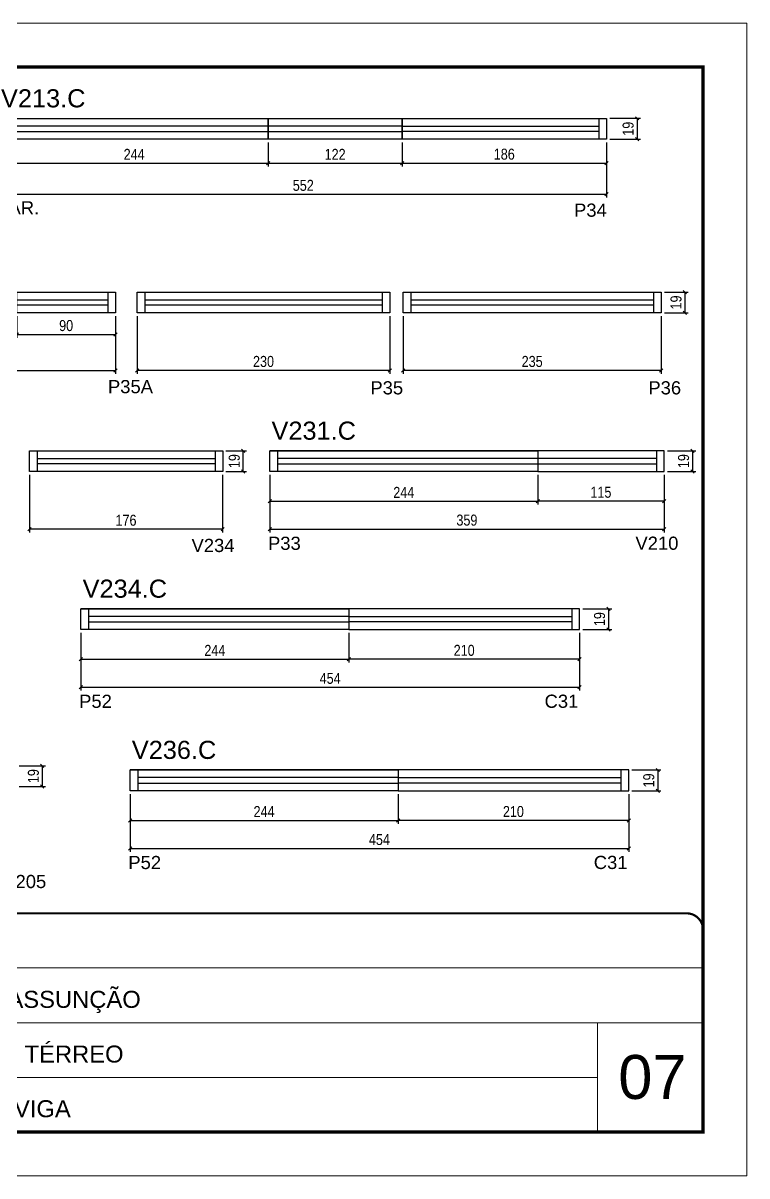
# Model space of a CAD drawing. Extents: x 5442 to 11695, y -218 to 3129.
# Drawn here: x 9451 to 10110, y 930 to 1980 of the extents above; entities that cross this region are included whole.
import ezdxf

# ---------------------------------------------------------------- set-up
doc = ezdxf.new("R2010")
doc.units = 0
doc.linetypes.add('CONTINUO', pattern=[0])
doc.linetypes.add('DASHED', pattern=[0.75, 0.5, -0.25])
for name, color, linetype in [('5', 5, 'Continuous'), ('COTA', 241, 'Continuous'), ('Cotas', 1, 'Continuous'), ('NOMENCLATURA', 7, 'Continuous'), ('Painéis', 200, 'Continuous'), ('SARR_2.2x7', 40, 'Continuous')]:
    doc.layers.add(name, color=color, linetype=linetype)
for name, color, linetype, lineweight in [('CARIMBO', 255, 'Continuous', 9), ('Folhas', 255, 'Continuous', 9), ('Romaneio', 3, 'Continuous', 13), ('SARRAFO DE PRESSAO', 251, 'DASHED', 9)]:
    doc.layers.add(name, color=color, linetype=linetype, lineweight=lineweight)
doc.styles.add('ARIAL', font='arial.ttf')
doc.styles.add('COTA TECNICA-50', font='techl___.ttf', dxfattribs={"height": 10})
doc.styles.get("Standard").update_dxf_attribs({"font": 'arial.ttf'})
doc.dimstyles.new('COTA PAINEL-50', dxfattribs={"dimtxt": 10, "dimasz": 3, "dimexe": 3, "dimexo": 3, "dimgap": 3, "dimtad": 1, "dimdec": 1, "dimzin": 12, "dimdsep": 46, "dimtxsty": 'COTA TECNICA-50', "dimblk1": 'OBLIQUE', "dimblk2": 'OBLIQUE', "dimsah": 1, "dimcen": 0.9, "dimclrd": 4, "dimclre": 4, "dimclrt": 240, "dimadec": 1, "dimazin": 3, "dimtfac": 1, "dimtdec": 1, "dimtmove": 0, "dimatfit": 3, "dimfxl": 1, "dimtolj": 1, "dimtzin": 12, "dimarcsym": 0})

# ---------------------------------------------------------------- blocks, each defined once
blk = doc.blocks.new('9999999999')
at = {"color": 30, "linetype": 'CONTINUO'}
for p, q in [((98564.6, 34379.6), (99584, 34379.6)), ((98564.6, 34329.8), (99488, 34329.8)), ((99584, 34329.8), (99488, 34329.8)), ((99488, 34329.8), (99488, 34230.2)), ((98564.6, 34280), (99488, 34280))]:
    blk.add_line(p, q, dxfattribs=at)
at = {"color": 30, "linetype": 'CONTINUO', "const_width": 2}
blk.add_lwpolyline([(99584, 34230.2), (99584, 34414.4, 0.414214), (99569, 34429.4), (98229, 34429.4, 0.414214), (98214, 34414.4), (98214, 34245.2, 0.414214), (98229, 34230.2), (99584, 34230.2)], format="xyb", dxfattribs=at)
at = {"layer": 'Folhas'}
blk.add_lwpolyline([(98139, 34190.2), (99624, 34190.2), (99624, 35240.2), (98139, 35240.2)], close=True, dxfattribs=at)
at = {"layer": 'Folhas', "color": 30, "const_width": 3}
blk.add_lwpolyline([(98214, 34230.2), (99584, 34230.2), (99584, 35200.2), (98214, 35200.2)], close=True, dxfattribs=at)
at = {"color": 7, "linetype": 'Continuous', "ltscale": 5, "style": 'ARIAL'}
for s, p in [('HOSPITAL ASSUNÇÃO', (98837.7, 34343.3)), ('TRECHO 3 - TÉRREO', (98837.7, 34293.5)), ('FUNDO DE VIGA', (98837.7, 34243.7))]:
    blk.add_text(s, height=15.483, dxfattribs=at).set_placement(p)
blk = doc.blocks.new('_Oblique')
at = {"color": 0, "linetype": 'ByBlock', "lineweight": -2}
blk.add_line((-0.5, -0.5), (0.5, 0.5), dxfattribs=at)
blk = doc.blocks.new('*D1318')
at = {"layer": 'COTA', "color": 4, "linetype": 'ByBlock', "lineweight": -2, "transparency": 16777216}
for p, q in [((9430.4, 1871.7), (9430.4, 1849.8)), ((9674.4, 1871.7), (9674.4, 1849.8)), ((9430.4, 1852.8), (9674.4, 1852.8))]:
    blk.add_line(p, q, dxfattribs=at)
at = {"layer": 'Defpoints', "color": 0, "linetype": 'ByBlock', "transparency": 16777216}
for p in [(9430.4, 1874.7), (9674.4, 1874.7), (9674.4, 1852.8)]:
    blk.add_point(p, dxfattribs=at)
at = {"layer": 'COTA', "color": 4, "linetype": 'ByBlock', "lineweight": -2, "transparency": 16777216, "xscale": 3, "yscale": 3, "zscale": 3, "rotation": 180}
blk.add_blockref('_Oblique', (9430.4, 1852.8), dxfattribs=at)
at = {"layer": 'COTA', "color": 4, "linetype": 'ByBlock', "lineweight": -2, "transparency": 16777216, "xscale": 3, "yscale": 3, "zscale": 3}
blk.add_blockref('_Oblique', (9674.4, 1852.8), dxfattribs=at)
at = {"layer": 'COTA', "color": 240, "linetype": 'ByBlock', "transparency": 16777216, "insert": (9552.4, 1860.9), "char_height": 10, "attachment_point": 5, "style": 'COTA TECNICA-50'}
blk.add_mtext('\\A1;244', dxfattribs=at)
blk = doc.blocks.new('*D1319')
at = {"layer": 'COTA', "color": 4, "linetype": 'ByBlock', "lineweight": -2, "transparency": 16777216}
for p, q in [((9674.4, 1871.7), (9674.4, 1849.8)), ((9796.4, 1871.7), (9796.4, 1849.8)), ((9674.4, 1852.8), (9796.4, 1852.8))]:
    blk.add_line(p, q, dxfattribs=at)
at = {"layer": 'Defpoints', "color": 0, "linetype": 'ByBlock', "transparency": 16777216}
for p in [(9674.4, 1874.7), (9796.4, 1874.7), (9796.4, 1852.8)]:
    blk.add_point(p, dxfattribs=at)
at = {"layer": 'COTA', "color": 4, "linetype": 'ByBlock', "lineweight": -2, "transparency": 16777216, "xscale": 3, "yscale": 3, "zscale": 3, "rotation": 180}
blk.add_blockref('_Oblique', (9674.4, 1852.8), dxfattribs=at)
at = {"layer": 'COTA', "color": 4, "linetype": 'ByBlock', "lineweight": -2, "transparency": 16777216, "xscale": 3, "yscale": 3, "zscale": 3}
blk.add_blockref('_Oblique', (9796.4, 1852.8), dxfattribs=at)
at = {"layer": 'COTA', "color": 240, "linetype": 'ByBlock', "transparency": 16777216, "insert": (9735.4, 1860.9), "char_height": 10, "attachment_point": 5, "style": 'COTA TECNICA-50'}
blk.add_mtext('\\A1;122', dxfattribs=at)
blk = doc.blocks.new('*D1320')
at = {"layer": 'COTA', "color": 4, "linetype": 'ByBlock', "lineweight": -2, "transparency": 16777216}
for p, q in [((9796.4, 1871.7), (9796.4, 1849.8)), ((9982.4, 1871.7), (9982.4, 1849.8)), ((9796.4, 1852.8), (9982.4, 1852.8))]:
    blk.add_line(p, q, dxfattribs=at)
at = {"layer": 'Defpoints', "color": 0, "linetype": 'ByBlock', "transparency": 16777216}
for p in [(9796.4, 1874.7), (9982.4, 1874.7), (9982.4, 1852.8)]:
    blk.add_point(p, dxfattribs=at)
at = {"layer": 'COTA', "color": 4, "linetype": 'ByBlock', "lineweight": -2, "transparency": 16777216, "xscale": 3, "yscale": 3, "zscale": 3, "rotation": 180}
blk.add_blockref('_Oblique', (9796.4, 1852.8), dxfattribs=at)
at = {"layer": 'COTA', "color": 4, "linetype": 'ByBlock', "lineweight": -2, "transparency": 16777216, "xscale": 3, "yscale": 3, "zscale": 3}
blk.add_blockref('_Oblique', (9982.4, 1852.8), dxfattribs=at)
at = {"layer": 'COTA', "color": 240, "linetype": 'ByBlock', "transparency": 16777216, "insert": (9889.4, 1861), "char_height": 10, "attachment_point": 5, "style": 'COTA TECNICA-50'}
blk.add_mtext('\\A1;186', dxfattribs=at)
blk = doc.blocks.new('*D1321')
at = {"layer": 'Defpoints', "color": 0, "linetype": 'ByBlock', "transparency": 16777216}
for p in [(9430.4, 1874.7), (9982.4, 1874.7), (9982.4, 1824.5)]:
    blk.add_point(p, dxfattribs=at)
at = {"layer": 'Romaneio', "color": 4, "linetype": 'ByBlock', "lineweight": -2, "transparency": 16777216}
for p, q in [((9430.4, 1871.7), (9430.4, 1821.5)), ((9982.4, 1871.7), (9982.4, 1821.5)), ((9430.4, 1824.5), (9982.4, 1824.5))]:
    blk.add_line(p, q, dxfattribs=at)
at = {"layer": 'Romaneio', "color": 4, "linetype": 'ByBlock', "lineweight": -2, "transparency": 16777216, "xscale": 3, "yscale": 3, "zscale": 3, "rotation": 180}
blk.add_blockref('_Oblique', (9430.4, 1824.5), dxfattribs=at)
at = {"layer": 'Romaneio', "color": 4, "linetype": 'ByBlock', "lineweight": -2, "transparency": 16777216, "xscale": 3, "yscale": 3, "zscale": 3}
blk.add_blockref('_Oblique', (9982.4, 1824.5), dxfattribs=at)
at = {"layer": 'Romaneio', "color": 240, "linetype": 'ByBlock', "transparency": 16777216, "insert": (9706.4, 1832.6), "char_height": 10, "attachment_point": 5, "style": 'COTA TECNICA-50'}
blk.add_mtext('\\A1;552', dxfattribs=at)
blk = doc.blocks.new('*D1322')
at = {"layer": 'COTA', "color": 4, "linetype": 'ByBlock', "lineweight": -2, "transparency": 16777216}
for p, q in [((9555.2, 1713.5), (9555.2, 1661)), ((9785.2, 1713.5), (9785.2, 1661)), ((9785.2, 1664), (9555.2, 1664))]:
    blk.add_line(p, q, dxfattribs=at)
at = {"layer": 'Defpoints', "color": 0, "linetype": 'ByBlock', "transparency": 16777216}
for p in [(9555.2, 1716.5), (9785.2, 1716.5), (9555.2, 1664)]:
    blk.add_point(p, dxfattribs=at)
at = {"layer": 'COTA', "color": 4, "linetype": 'ByBlock', "lineweight": -2, "transparency": 16777216, "xscale": 3, "yscale": 3, "zscale": 3, "rotation": 180}
blk.add_blockref('_Oblique', (9555.2, 1664), dxfattribs=at)
at = {"layer": 'COTA', "color": 4, "linetype": 'ByBlock', "lineweight": -2, "transparency": 16777216, "xscale": 3, "yscale": 3, "zscale": 3}
blk.add_blockref('_Oblique', (9785.2, 1664), dxfattribs=at)
at = {"layer": 'COTA', "color": 240, "linetype": 'ByBlock', "transparency": 16777216, "insert": (9670.2, 1672.2), "char_height": 10, "attachment_point": 5, "style": 'COTA TECNICA-50'}
blk.add_mtext('\\A1;230', dxfattribs=at)
blk = doc.blocks.new('*D1323')
at = {"layer": 'COTA', "color": 4, "linetype": 'ByBlock', "lineweight": -2, "transparency": 16777216}
for p, q in [((9797.3, 1713.5), (9797.3, 1661)), ((10032.3, 1713.5), (10032.3, 1661)), ((10032.3, 1664), (9797.3, 1664))]:
    blk.add_line(p, q, dxfattribs=at)
at = {"layer": 'Defpoints', "color": 0, "linetype": 'ByBlock', "transparency": 16777216}
for p in [(9797.3, 1716.5), (10032.3, 1716.5), (9797.3, 1664)]:
    blk.add_point(p, dxfattribs=at)
at = {"layer": 'COTA', "color": 4, "linetype": 'ByBlock', "lineweight": -2, "transparency": 16777216, "xscale": 3, "yscale": 3, "zscale": 3, "rotation": 180}
blk.add_blockref('_Oblique', (9797.3, 1664), dxfattribs=at)
at = {"layer": 'COTA', "color": 4, "linetype": 'ByBlock', "lineweight": -2, "transparency": 16777216, "xscale": 3, "yscale": 3, "zscale": 3}
blk.add_blockref('_Oblique', (10032.3, 1664), dxfattribs=at)
at = {"layer": 'COTA', "color": 240, "linetype": 'ByBlock', "transparency": 16777216, "insert": (9914.8, 1672.2), "char_height": 10, "attachment_point": 5, "style": 'COTA TECNICA-50'}
blk.add_mtext('\\A1;235', dxfattribs=at)
blk = doc.blocks.new('*D1324')
at = {"layer": 'Defpoints', "color": 0, "linetype": 'ByBlock', "transparency": 16777216}
for p in [(10032.3, 1735.5), (10032.3, 1716.5), (10053.9, 1716.5)]:
    blk.add_point(p, dxfattribs=at)
at = {"layer": 'Romaneio', "color": 4, "linetype": 'ByBlock', "lineweight": -2, "transparency": 16777216}
for p, q in [((10035.3, 1735.5), (10056.9, 1735.5)), ((10053.9, 1735.5), (10053.9, 1716.5)), ((10035.3, 1716.5), (10056.9, 1716.5))]:
    blk.add_line(p, q, dxfattribs=at)
at = {"layer": 'Romaneio', "color": 4, "linetype": 'ByBlock', "lineweight": -2, "transparency": 16777216, "xscale": 3, "yscale": 3, "zscale": 3}
for p, rotation in [((10053.9, 1735.5), 90), ((10053.9, 1716.5), 270)]:
    blk.add_blockref('_Oblique', p, dxfattribs=dict(at, rotation=rotation))
at = {"layer": 'Romaneio', "color": 240, "linetype": 'ByBlock', "transparency": 16777216, "insert": (10045.8, 1726), "char_height": 10, "attachment_point": 5, "rotation": 90, "style": 'COTA TECNICA-50'}
blk.add_mtext('\\A1;19', dxfattribs=at)
blk = doc.blocks.new('*D1336')
at = {"layer": 'COTA', "color": 4, "linetype": 'ByBlock', "lineweight": -2, "transparency": 16777216}
for p, q in [((9919.9, 1569), (9919.9, 1542)), ((10034.9, 1569), (10034.9, 1542)), ((10034.9, 1545), (9919.9, 1545))]:
    blk.add_line(p, q, dxfattribs=at)
at = {"layer": 'Defpoints', "color": 0, "linetype": 'ByBlock', "transparency": 16777216}
for p in [(9919.9, 1572), (10034.9, 1572), (9919.9, 1545)]:
    blk.add_point(p, dxfattribs=at)
at = {"layer": 'COTA', "color": 4, "linetype": 'ByBlock', "lineweight": -2, "transparency": 16777216, "xscale": 3, "yscale": 3, "zscale": 3, "rotation": 180}
blk.add_blockref('_Oblique', (9919.9, 1545), dxfattribs=at)
at = {"layer": 'COTA', "color": 4, "linetype": 'ByBlock', "lineweight": -2, "transparency": 16777216, "xscale": 3, "yscale": 3, "zscale": 3}
blk.add_blockref('_Oblique', (10034.9, 1545), dxfattribs=at)
at = {"layer": 'COTA', "color": 240, "linetype": 'ByBlock', "transparency": 16777216, "insert": (9977.4, 1553.1), "char_height": 10, "attachment_point": 5, "style": 'COTA TECNICA-50'}
blk.add_mtext('\\A1;115', dxfattribs=at)
blk = doc.blocks.new('*D1337')
at = {"layer": 'COTA', "color": 4, "linetype": 'ByBlock', "lineweight": -2, "transparency": 16777216}
for p, q in [((9675.9, 1569), (9675.9, 1542)), ((9919.9, 1569), (9919.9, 1542)), ((9675.9, 1545), (9919.9, 1545))]:
    blk.add_line(p, q, dxfattribs=at)
at = {"layer": 'Defpoints', "color": 0, "linetype": 'ByBlock', "transparency": 16777216}
for p in [(9675.9, 1572), (9919.9, 1572), (9919.9, 1545)]:
    blk.add_point(p, dxfattribs=at)
at = {"layer": 'COTA', "color": 4, "linetype": 'ByBlock', "lineweight": -2, "transparency": 16777216, "xscale": 3, "yscale": 3, "zscale": 3, "rotation": 180}
blk.add_blockref('_Oblique', (9675.9, 1545), dxfattribs=at)
at = {"layer": 'COTA', "color": 4, "linetype": 'ByBlock', "lineweight": -2, "transparency": 16777216, "xscale": 3, "yscale": 3, "zscale": 3}
blk.add_blockref('_Oblique', (9919.9, 1545), dxfattribs=at)
at = {"layer": 'COTA', "color": 240, "linetype": 'ByBlock', "transparency": 16777216, "insert": (9797.9, 1553), "char_height": 10, "attachment_point": 5, "style": 'COTA TECNICA-50'}
blk.add_mtext('\\A1;244', dxfattribs=at)
blk = doc.blocks.new('*D1338')
at = {"layer": 'Defpoints', "color": 0, "linetype": 'ByBlock', "transparency": 16777216}
for p in [(9675.9, 1572), (10034.9, 1572), (10034.9, 1519.5)]:
    blk.add_point(p, dxfattribs=at)
at = {"layer": 'Romaneio', "color": 4, "linetype": 'ByBlock', "lineweight": -2, "transparency": 16777216}
for p, q in [((9675.9, 1569), (9675.9, 1516.5)), ((10034.9, 1569), (10034.9, 1516.5)), ((9675.9, 1519.5), (10034.9, 1519.5))]:
    blk.add_line(p, q, dxfattribs=at)
at = {"layer": 'Romaneio', "color": 4, "linetype": 'ByBlock', "lineweight": -2, "transparency": 16777216, "xscale": 3, "yscale": 3, "zscale": 3, "rotation": 180}
blk.add_blockref('_Oblique', (9675.9, 1519.5), dxfattribs=at)
at = {"layer": 'Romaneio', "color": 4, "linetype": 'ByBlock', "lineweight": -2, "transparency": 16777216, "xscale": 3, "yscale": 3, "zscale": 3}
blk.add_blockref('_Oblique', (10034.9, 1519.5), dxfattribs=at)
at = {"layer": 'Romaneio', "color": 240, "linetype": 'ByBlock', "transparency": 16777216, "insert": (9855.4, 1527.7), "char_height": 10, "attachment_point": 5, "style": 'COTA TECNICA-50'}
blk.add_mtext('\\A1;359', dxfattribs=at)
blk = doc.blocks.new('*D1339')
at = {"layer": 'COTA', "color": 4, "linetype": 'ByBlock', "lineweight": -2, "transparency": 16777216}
for p, q in [((9747.9, 1425.1), (9747.9, 1398)), ((9957.9, 1425.1), (9957.9, 1398)), ((9957.9, 1401), (9747.9, 1401))]:
    blk.add_line(p, q, dxfattribs=at)
at = {"layer": 'Defpoints', "color": 0, "linetype": 'ByBlock', "transparency": 16777216}
for p in [(9747.9, 1428.1), (9957.9, 1428.1), (9747.9, 1401)]:
    blk.add_point(p, dxfattribs=at)
at = {"layer": 'COTA', "color": 4, "linetype": 'ByBlock', "lineweight": -2, "transparency": 16777216, "xscale": 3, "yscale": 3, "zscale": 3, "rotation": 180}
blk.add_blockref('_Oblique', (9747.9, 1401), dxfattribs=at)
at = {"layer": 'COTA', "color": 4, "linetype": 'ByBlock', "lineweight": -2, "transparency": 16777216, "xscale": 3, "yscale": 3, "zscale": 3}
blk.add_blockref('_Oblique', (9957.9, 1401), dxfattribs=at)
at = {"layer": 'COTA', "color": 240, "linetype": 'ByBlock', "transparency": 16777216, "insert": (9852.9, 1409.1), "char_height": 10, "attachment_point": 5, "style": 'COTA TECNICA-50'}
blk.add_mtext('\\A1;210', dxfattribs=at)
blk = doc.blocks.new('*D1340')
at = {"layer": 'COTA', "color": 4, "linetype": 'ByBlock', "lineweight": -2, "transparency": 16777216}
for p, q in [((9503.9, 1425.1), (9503.9, 1398)), ((9747.9, 1425.1), (9747.9, 1398)), ((9503.9, 1401), (9747.9, 1401))]:
    blk.add_line(p, q, dxfattribs=at)
at = {"layer": 'Defpoints', "color": 0, "linetype": 'ByBlock', "transparency": 16777216}
for p in [(9503.9, 1428.1), (9747.9, 1428.1), (9747.9, 1401)]:
    blk.add_point(p, dxfattribs=at)
at = {"layer": 'COTA', "color": 4, "linetype": 'ByBlock', "lineweight": -2, "transparency": 16777216, "xscale": 3, "yscale": 3, "zscale": 3, "rotation": 180}
blk.add_blockref('_Oblique', (9503.9, 1401), dxfattribs=at)
at = {"layer": 'COTA', "color": 4, "linetype": 'ByBlock', "lineweight": -2, "transparency": 16777216, "xscale": 3, "yscale": 3, "zscale": 3}
blk.add_blockref('_Oblique', (9747.9, 1401), dxfattribs=at)
at = {"layer": 'COTA', "color": 240, "linetype": 'ByBlock', "transparency": 16777216, "insert": (9625.9, 1409.1), "char_height": 10, "attachment_point": 5, "style": 'COTA TECNICA-50'}
blk.add_mtext('\\A1;244', dxfattribs=at)
blk = doc.blocks.new('*D1341')
at = {"layer": 'Defpoints', "color": 0, "linetype": 'ByBlock', "transparency": 16777216}
for p in [(9957.9, 1447.1), (9957.9, 1428.1), (9984.3, 1428.1)]:
    blk.add_point(p, dxfattribs=at)
at = {"layer": 'Romaneio', "color": 4, "linetype": 'ByBlock', "lineweight": -2, "transparency": 16777216}
for p, q in [((9960.9, 1447.1), (9987.3, 1447.1)), ((9984.3, 1447.1), (9984.3, 1428.1)), ((9960.9, 1428.1), (9987.3, 1428.1))]:
    blk.add_line(p, q, dxfattribs=at)
at = {"layer": 'Romaneio', "color": 4, "linetype": 'ByBlock', "lineweight": -2, "transparency": 16777216, "xscale": 3, "yscale": 3, "zscale": 3}
for p, rotation in [((9984.3, 1447.1), 90), ((9984.3, 1428.1), 270)]:
    blk.add_blockref('_Oblique', p, dxfattribs=dict(at, rotation=rotation))
at = {"layer": 'Romaneio', "color": 240, "linetype": 'ByBlock', "transparency": 16777216, "insert": (9976.2, 1437.6), "char_height": 10, "attachment_point": 5, "rotation": 90, "style": 'COTA TECNICA-50'}
blk.add_mtext('\\A1;19', dxfattribs=at)
blk = doc.blocks.new('*D1342')
at = {"layer": 'Defpoints', "color": 0, "linetype": 'ByBlock', "transparency": 16777216}
for p in [(9503.9, 1428.1), (9957.9, 1428.1), (9957.9, 1375.5)]:
    blk.add_point(p, dxfattribs=at)
at = {"layer": 'Romaneio', "color": 4, "linetype": 'ByBlock', "lineweight": -2, "transparency": 16777216}
for p, q in [((9503.9, 1425.1), (9503.9, 1372.5)), ((9957.9, 1425.1), (9957.9, 1372.5)), ((9503.9, 1375.5), (9957.9, 1375.5))]:
    blk.add_line(p, q, dxfattribs=at)
at = {"layer": 'Romaneio', "color": 4, "linetype": 'ByBlock', "lineweight": -2, "transparency": 16777216, "xscale": 3, "yscale": 3, "zscale": 3, "rotation": 180}
blk.add_blockref('_Oblique', (9503.9, 1375.5), dxfattribs=at)
at = {"layer": 'Romaneio', "color": 4, "linetype": 'ByBlock', "lineweight": -2, "transparency": 16777216, "xscale": 3, "yscale": 3, "zscale": 3}
blk.add_blockref('_Oblique', (9957.9, 1375.5), dxfattribs=at)
at = {"layer": 'Romaneio', "color": 240, "linetype": 'ByBlock', "transparency": 16777216, "insert": (9730.9, 1383.6), "char_height": 10, "attachment_point": 5, "style": 'COTA TECNICA-50'}
blk.add_mtext('\\A1;454', dxfattribs=at)
blk = doc.blocks.new('*D1343')
at = {"layer": 'COTA', "color": 4, "linetype": 'ByBlock', "lineweight": -2, "transparency": 16777216}
for p, q in [((9792.7, 1278.2), (9792.7, 1251.2)), ((10002.7, 1278.2), (10002.7, 1251.2)), ((10002.7, 1254.2), (9792.7, 1254.2))]:
    blk.add_line(p, q, dxfattribs=at)
at = {"layer": 'Defpoints', "color": 0, "linetype": 'ByBlock', "transparency": 16777216}
for p in [(9792.7, 1281.2), (10002.7, 1281.2), (9792.7, 1254.2)]:
    blk.add_point(p, dxfattribs=at)
at = {"layer": 'COTA', "color": 4, "linetype": 'ByBlock', "lineweight": -2, "transparency": 16777216, "xscale": 3, "yscale": 3, "zscale": 3, "rotation": 180}
blk.add_blockref('_Oblique', (9792.7, 1254.2), dxfattribs=at)
at = {"layer": 'COTA', "color": 4, "linetype": 'ByBlock', "lineweight": -2, "transparency": 16777216, "xscale": 3, "yscale": 3, "zscale": 3}
blk.add_blockref('_Oblique', (10002.7, 1254.2), dxfattribs=at)
at = {"layer": 'COTA', "color": 240, "linetype": 'ByBlock', "transparency": 16777216, "insert": (9897.7, 1262.3), "char_height": 10, "attachment_point": 5, "style": 'COTA TECNICA-50'}
blk.add_mtext('\\A1;210', dxfattribs=at)
blk = doc.blocks.new('*D1344')
at = {"layer": 'COTA', "color": 4, "linetype": 'ByBlock', "lineweight": -2, "transparency": 16777216}
for p, q in [((9548.7, 1278.2), (9548.7, 1251.2)), ((9792.7, 1278.2), (9792.7, 1251.2)), ((9548.7, 1254.2), (9792.7, 1254.2))]:
    blk.add_line(p, q, dxfattribs=at)
at = {"layer": 'Defpoints', "color": 0, "linetype": 'ByBlock', "transparency": 16777216}
for p in [(9548.7, 1281.2), (9792.7, 1281.2), (9792.7, 1254.2)]:
    blk.add_point(p, dxfattribs=at)
at = {"layer": 'COTA', "color": 4, "linetype": 'ByBlock', "lineweight": -2, "transparency": 16777216, "xscale": 3, "yscale": 3, "zscale": 3, "rotation": 180}
blk.add_blockref('_Oblique', (9548.7, 1254.2), dxfattribs=at)
at = {"layer": 'COTA', "color": 4, "linetype": 'ByBlock', "lineweight": -2, "transparency": 16777216, "xscale": 3, "yscale": 3, "zscale": 3}
blk.add_blockref('_Oblique', (9792.7, 1254.2), dxfattribs=at)
at = {"layer": 'COTA', "color": 240, "linetype": 'ByBlock', "transparency": 16777216, "insert": (9670.7, 1262.3), "char_height": 10, "attachment_point": 5, "style": 'COTA TECNICA-50'}
blk.add_mtext('\\A1;244', dxfattribs=at)
blk = doc.blocks.new('*D1345')
at = {"layer": 'Defpoints', "color": 0, "linetype": 'ByBlock', "transparency": 16777216}
for p in [(10002.7, 1300.2), (10002.7, 1281.2), (10029.1, 1281.2)]:
    blk.add_point(p, dxfattribs=at)
at = {"layer": 'Romaneio', "color": 4, "linetype": 'ByBlock', "lineweight": -2, "transparency": 16777216}
for p, q in [((10005.7, 1300.2), (10032.1, 1300.2)), ((10029.1, 1300.2), (10029.1, 1281.2)), ((10005.7, 1281.2), (10032.1, 1281.2))]:
    blk.add_line(p, q, dxfattribs=at)
at = {"layer": 'Romaneio', "color": 4, "linetype": 'ByBlock', "lineweight": -2, "transparency": 16777216, "xscale": 3, "yscale": 3, "zscale": 3}
for p, rotation in [((10029.1, 1300.2), 90), ((10029.1, 1281.2), 270)]:
    blk.add_blockref('_Oblique', p, dxfattribs=dict(at, rotation=rotation))
at = {"layer": 'Romaneio', "color": 240, "linetype": 'ByBlock', "transparency": 16777216, "insert": (10021, 1290.7), "char_height": 10, "attachment_point": 5, "rotation": 90, "style": 'COTA TECNICA-50'}
blk.add_mtext('\\A1;19', dxfattribs=at)
blk = doc.blocks.new('*D1346')
at = {"layer": 'Defpoints', "color": 0, "linetype": 'ByBlock', "transparency": 16777216}
for p in [(9548.7, 1281.2), (10002.7, 1281.2), (10002.7, 1228.7)]:
    blk.add_point(p, dxfattribs=at)
at = {"layer": 'Romaneio', "color": 4, "linetype": 'ByBlock', "lineweight": -2, "transparency": 16777216}
for p, q in [((9548.7, 1278.2), (9548.7, 1225.7)), ((10002.7, 1278.2), (10002.7, 1225.7)), ((9548.7, 1228.7), (10002.7, 1228.7))]:
    blk.add_line(p, q, dxfattribs=at)
at = {"layer": 'Romaneio', "color": 4, "linetype": 'ByBlock', "lineweight": -2, "transparency": 16777216, "xscale": 3, "yscale": 3, "zscale": 3, "rotation": 180}
blk.add_blockref('_Oblique', (9548.7, 1228.7), dxfattribs=at)
at = {"layer": 'Romaneio', "color": 4, "linetype": 'ByBlock', "lineweight": -2, "transparency": 16777216, "xscale": 3, "yscale": 3, "zscale": 3}
blk.add_blockref('_Oblique', (10002.7, 1228.7), dxfattribs=at)
at = {"layer": 'Romaneio', "color": 240, "linetype": 'ByBlock', "transparency": 16777216, "insert": (9775.7, 1236.8), "char_height": 10, "attachment_point": 5, "style": 'COTA TECNICA-50'}
blk.add_mtext('\\A1;454', dxfattribs=at)
blk = doc.blocks.new('*D1349')
at = {"layer": 'COTA', "color": 4, "linetype": 'ByBlock', "lineweight": -2, "transparency": 16777216}
for p, q in [((9447.8, 1304.1), (9471.8, 1304.1)), ((9468.8, 1304.1), (9468.8, 1285.1)), ((9447.8, 1285.1), (9471.8, 1285.1))]:
    blk.add_line(p, q, dxfattribs=at)
at = {"layer": 'Defpoints', "color": 0, "linetype": 'ByBlock', "transparency": 16777216}
for p in [(9444.8, 1304.1), (9444.8, 1285.1), (9468.8, 1285.1)]:
    blk.add_point(p, dxfattribs=at)
at = {"layer": 'COTA', "color": 4, "linetype": 'ByBlock', "lineweight": -2, "transparency": 16777216, "xscale": 3, "yscale": 3, "zscale": 3}
for p, rotation in [((9468.8, 1304.1), 90), ((9468.8, 1285.1), 270)]:
    blk.add_blockref('_Oblique', p, dxfattribs=dict(at, rotation=rotation))
at = {"layer": 'COTA', "color": 240, "linetype": 'ByBlock', "transparency": 16777216, "insert": (9460.7, 1294.6), "char_height": 10, "attachment_point": 5, "rotation": 90, "style": 'COTA TECNICA-50'}
blk.add_mtext('\\A1;19', dxfattribs=at)
blk = doc.blocks.new('*D1453')
at = {"layer": 'Cotas', "color": 4, "linetype": 'ByBlock', "lineweight": -2, "transparency": 16777216}
for p, q in [((9445.5, 1713.5), (9445.5, 1693.8)), ((9535.5, 1713.5), (9535.5, 1693.8)), ((9445.5, 1696.8), (9535.5, 1696.8))]:
    blk.add_line(p, q, dxfattribs=at)
at = {"layer": 'Defpoints', "color": 0, "linetype": 'ByBlock', "transparency": 16777216}
for p in [(9445.5, 1716.5), (9535.5, 1716.5), (9535.5, 1696.8)]:
    blk.add_point(p, dxfattribs=at)
at = {"layer": 'Cotas', "color": 4, "linetype": 'ByBlock', "lineweight": -2, "transparency": 16777216, "xscale": 3, "yscale": 3, "zscale": 3, "rotation": 180}
blk.add_blockref('_Oblique', (9445.5, 1696.8), dxfattribs=at)
at = {"layer": 'Cotas', "color": 4, "linetype": 'ByBlock', "lineweight": -2, "transparency": 16777216, "xscale": 3, "yscale": 3, "zscale": 3}
blk.add_blockref('_Oblique', (9535.5, 1696.8), dxfattribs=at)
at = {"layer": 'Cotas', "color": 240, "linetype": 'ByBlock', "transparency": 16777216, "insert": (9490.5, 1704.9), "char_height": 10, "attachment_point": 5, "style": 'COTA TECNICA-50'}
blk.add_mtext('\\A1;90', dxfattribs=at)
blk = doc.blocks.new('*D1361')
at = {"layer": 'Defpoints', "color": 0, "linetype": 'ByBlock', "transparency": 16777216}
for p in [(8713.5, 1716.5), (9535.5, 1716.5), (9535.5, 1664)]:
    blk.add_point(p, dxfattribs=at)
at = {"layer": 'Romaneio', "color": 4, "linetype": 'ByBlock', "lineweight": -2, "transparency": 16777216}
for p, q in [((8713.5, 1713.5), (8713.5, 1661)), ((9535.5, 1713.5), (9535.5, 1661)), ((8713.5, 1664), (9535.5, 1664))]:
    blk.add_line(p, q, dxfattribs=at)
at = {"layer": 'Romaneio', "color": 4, "linetype": 'ByBlock', "lineweight": -2, "transparency": 16777216, "xscale": 3, "yscale": 3, "zscale": 3, "rotation": 180}
blk.add_blockref('_Oblique', (8713.5, 1664), dxfattribs=at)
at = {"layer": 'Romaneio', "color": 4, "linetype": 'ByBlock', "lineweight": -2, "transparency": 16777216, "xscale": 3, "yscale": 3, "zscale": 3}
blk.add_blockref('_Oblique', (9535.5, 1664), dxfattribs=at)
at = {"layer": 'Romaneio', "color": 240, "linetype": 'ByBlock', "transparency": 16777216, "insert": (9124.5, 1672.1), "char_height": 10, "attachment_point": 5, "style": 'COTA TECNICA-50'}
blk.add_mtext('\\A1;822', dxfattribs=at)
blk = doc.blocks.new('*D1362')
at = {"layer": 'Cotas', "color": 4, "linetype": 'ByBlock', "lineweight": -2, "transparency": 16777216}
for p, q in [((9985.4, 1893.7), (10013.3, 1893.7)), ((10010.3, 1893.7), (10010.3, 1874.7)), ((9985.4, 1874.7), (10013.3, 1874.7))]:
    blk.add_line(p, q, dxfattribs=at)
at = {"layer": 'Defpoints', "color": 0, "linetype": 'ByBlock', "transparency": 16777216}
for p in [(9982.4, 1893.7), (9982.4, 1874.7), (10010.3, 1874.7)]:
    blk.add_point(p, dxfattribs=at)
at = {"layer": 'Cotas', "color": 4, "linetype": 'ByBlock', "lineweight": -2, "transparency": 16777216, "xscale": 3, "yscale": 3, "zscale": 3}
for p, rotation in [((10010.3, 1893.7), 90), ((10010.3, 1874.7), 270)]:
    blk.add_blockref('_Oblique', p, dxfattribs=dict(at, rotation=rotation))
at = {"layer": 'Cotas', "color": 240, "linetype": 'ByBlock', "transparency": 16777216, "insert": (10002.2, 1884.2), "char_height": 10, "attachment_point": 5, "rotation": 90, "style": 'COTA TECNICA-50'}
blk.add_mtext('\\A1;19', dxfattribs=at)
blk = doc.blocks.new('*D1363')
at = {"layer": 'Cotas', "color": 4, "linetype": 'ByBlock', "lineweight": -2, "transparency": 16777216}
for p, q in [((10037.9, 1591), (10063.7, 1591)), ((10060.7, 1591), (10060.7, 1572)), ((10037.9, 1572), (10063.7, 1572))]:
    blk.add_line(p, q, dxfattribs=at)
at = {"layer": 'Defpoints', "color": 0, "linetype": 'ByBlock', "transparency": 16777216}
for p in [(10034.9, 1591), (10034.9, 1572), (10060.7, 1572)]:
    blk.add_point(p, dxfattribs=at)
at = {"layer": 'Cotas', "color": 4, "linetype": 'ByBlock', "lineweight": -2, "transparency": 16777216, "xscale": 3, "yscale": 3, "zscale": 3}
for p, rotation in [((10060.7, 1591), 90), ((10060.7, 1572), 270)]:
    blk.add_blockref('_Oblique', p, dxfattribs=dict(at, rotation=rotation))
at = {"layer": 'Cotas', "color": 240, "linetype": 'ByBlock', "transparency": 16777216, "insert": (10052.7, 1581.5), "char_height": 10, "attachment_point": 5, "rotation": 90, "style": 'COTA TECNICA-50'}
blk.add_mtext('\\A1;19', dxfattribs=at)
blk = doc.blocks.new('*D1463')
at = {"layer": 'COTA', "color": 4, "linetype": 'ByBlock', "lineweight": -2, "transparency": 16777216}
for p, q in [((9457, 1569), (9457, 1516.5)), ((9633, 1569), (9633, 1516.5)), ((9633, 1519.5), (9457, 1519.5))]:
    blk.add_line(p, q, dxfattribs=at)
at = {"layer": 'Defpoints', "color": 0, "linetype": 'ByBlock', "transparency": 16777216}
for p in [(9457, 1572), (9633, 1572), (9457, 1519.5)]:
    blk.add_point(p, dxfattribs=at)
at = {"layer": 'COTA', "color": 4, "linetype": 'ByBlock', "lineweight": -2, "transparency": 16777216, "xscale": 3, "yscale": 3, "zscale": 3, "rotation": 180}
blk.add_blockref('_Oblique', (9457, 1519.5), dxfattribs=at)
at = {"layer": 'COTA', "color": 4, "linetype": 'ByBlock', "lineweight": -2, "transparency": 16777216, "xscale": 3, "yscale": 3, "zscale": 3}
blk.add_blockref('_Oblique', (9633, 1519.5), dxfattribs=at)
at = {"layer": 'COTA', "color": 240, "linetype": 'ByBlock', "transparency": 16777216, "insert": (9545, 1527.6), "char_height": 10, "attachment_point": 5, "style": 'COTA TECNICA-50'}
blk.add_mtext('\\A1;176', dxfattribs=at)
blk = doc.blocks.new('*D1464')
at = {"layer": 'Defpoints', "color": 0, "linetype": 'ByBlock', "transparency": 16777216}
for p in [(9633, 1591), (9651.7, 1591), (9633, 1572)]:
    blk.add_point(p, dxfattribs=at)
at = {"layer": 'Romaneio', "color": 4, "linetype": 'ByBlock', "lineweight": -2, "transparency": 16777216}
for p, q in [((9636, 1591), (9654.7, 1591)), ((9651.7, 1572), (9651.7, 1591)), ((9636, 1572), (9654.7, 1572))]:
    blk.add_line(p, q, dxfattribs=at)
at = {"layer": 'Romaneio', "color": 4, "linetype": 'ByBlock', "lineweight": -2, "transparency": 16777216, "xscale": 3, "yscale": 3, "zscale": 3}
for p, rotation in [((9651.7, 1591), 90), ((9651.7, 1572), 270)]:
    blk.add_blockref('_Oblique', p, dxfattribs=dict(at, rotation=rotation))
at = {"layer": 'Romaneio', "color": 240, "linetype": 'ByBlock', "transparency": 16777216, "insert": (9643.6, 1581.5), "char_height": 10, "attachment_point": 5, "rotation": 90, "style": 'COTA TECNICA-50'}
blk.add_mtext('\\A1;19', dxfattribs=at)

msp = doc.modelspace()

# ---------------------------------------------------------------- linework, layer by layer
at = {"layer": 'Painéis', "linetype": 'Continuous'}
for points in [[(9430.37, 1893.67), (9674.37, 1893.67), (9674.37, 1874.67), (9430.37, 1874.67)], [(9674.37, 1893.67), (9796.37, 1893.67), (9796.37, 1874.67), (9674.37, 1874.67)], [(9796.37, 1893.67), (9982.37, 1893.67), (9982.37, 1874.67), (9796.37, 1874.67)], [(9445.5, 1735.49), (9535.5, 1735.49), (9535.5, 1716.49), (9445.5, 1716.49)], [(9555.16, 1735.49), (9785.16, 1735.49), (9785.16, 1716.49), (9555.16, 1716.49)], [(9797.29, 1735.49), (10032.29, 1735.49), (10032.29, 1716.49), (9797.29, 1716.49)], [(9457.04, 1590.98), (9633.04, 1590.98), (9633.04, 1571.98), (9457.04, 1571.98)], [(9675.87, 1590.98), (9919.87, 1590.98), (9919.87, 1571.98), (9675.87, 1571.98)], [(9503.88, 1447.06), (9747.88, 1447.06), (9747.88, 1428.06), (9503.88, 1428.06)], [(9548.68, 1300.25), (9792.68, 1300.25), (9792.68, 1281.25), (9548.68, 1281.25)]]:
    msp.add_lwpolyline(points, close=True, dxfattribs=at)
for points in [[(9919.87, 1590.98), (9919.87, 1571.98), (10034.87, 1571.98), (10034.87, 1590.98), (9675.87, 1590.98)], [(9747.88, 1447.06), (9747.88, 1428.06), (9957.88, 1428.06), (9957.88, 1447.06), (9503.88, 1447.06)], [(9792.68, 1300.25), (9792.68, 1281.25), (10002.68, 1281.25), (10002.68, 1300.25), (9548.68, 1300.25)]]:
    msp.add_lwpolyline(points, dxfattribs=at)
at = {"layer": 'SARR_2.2x7', "linetype": 'Continuous'}
for p, q in [((9975.37, 1893.67), (9975.37, 1874.67)), ((9674.37, 1886.67), (9437.37, 1886.67)), ((9437.37, 1881.67), (9674.37, 1881.67)), ((9796.37, 1886.67), (9674.37, 1886.67)), ((9674.37, 1881.67), (9796.37, 1881.67)), ((9796.37, 1886.67), (9975.37, 1886.67)), ((9975.37, 1881.67), (9796.37, 1881.67)), ((9528.5, 1735.49), (9528.5, 1716.49)), ((9562.16, 1735.49), (9562.16, 1716.49)), ((9778.16, 1735.49), (9778.16, 1716.49)), ((9804.29, 1735.49), (9804.29, 1716.49)), ((10025.29, 1735.49), (10025.29, 1716.49)), ((9445.5, 1728.49), (9528.5, 1728.49)), ((9528.5, 1723.49), (9445.5, 1723.49)), ((9562.16, 1728.49), (9778.16, 1728.49)), ((9778.16, 1723.49), (9562.16, 1723.49)), ((9804.29, 1728.49), (10025.29, 1728.49)), ((10025.29, 1723.49), (9804.29, 1723.49)), ((9464.04, 1590.98), (9464.04, 1571.98)), ((9626.04, 1590.98), (9626.04, 1571.98)), ((9682.87, 1590.98), (9682.87, 1571.98)), ((10027.87, 1590.98), (10027.87, 1571.98)), ((9464.04, 1583.98), (9626.04, 1583.98)), ((9626.04, 1578.98), (9464.04, 1578.98)), ((10027.87, 1583.98), (9682.87, 1583.98)), ((9682.87, 1578.98), (10027.87, 1578.98)), ((9510.88, 1447.06), (9510.88, 1428.06)), ((9747.88, 1440.06), (9510.88, 1440.06)), ((9747.88, 1440.06), (9950.88, 1440.06)), ((9950.88, 1447.06), (9950.88, 1428.06)), ((9510.88, 1435.06), (9747.88, 1435.06)), ((9950.88, 1435.06), (9747.88, 1435.06)), ((9555.68, 1300.25), (9555.68, 1281.25)), ((9792.68, 1293.25), (9555.68, 1293.25)), ((9792.68, 1293.25), (9995.68, 1293.25)), ((9995.68, 1300.25), (9995.68, 1281.25)), ((9555.68, 1288.25), (9792.68, 1288.25)), ((9995.68, 1288.25), (9792.68, 1288.25))]:
    msp.add_line(p, q, dxfattribs=at)

# ---------------------------------------------------------------- block references
at = {"layer": 'SARRAFO DE PRESSAO', "color": 6, "linetype": 'ByBlock'}
msp.add_blockref('9999999999', (-89513.62, -33259.74), dxfattribs=at)

# ---------------------------------------------------------------- texts
at = {"layer": '5', "linetype": 'Continuous'}
for s, p in [('PAR.', (9426.83, 1806.25)), ('P34', (9952.93, 1804.07)), ('P35A', (9528.56, 1643.35)), ('P35', (9767.49, 1642.26)), ('P36', (10020.6, 1642.26)), ('P33', (9674.29, 1500.67)), ('V210', (10008.83, 1500.73)), ('V234', (9604.67, 1498.7)), ('P52', (9502.3, 1356.76)), ('C31', (9926.1, 1356.81)), ('P52', (9547.11, 1209.94)), ('C31', (9970.9, 1210)), ('V205', (9433.22, 1192.63))]:
    msp.add_text(s, height=12, rotation=359.99996, dxfattribs=at).set_placement(p)
at = {"layer": 'CARIMBO', "style": 'ARIAL'}
msp.add_text('07', height=40, dxfattribs=at).set_placement((9993.21, 1000.61))
at = {"layer": 'NOMENCLATURA', "linetype": 'Continuous'}
for s, p in [('V213.C', (9431.2, 1903.69)), ('V231.C', (9677.5, 1601)), ('V234.C', (9505.51, 1457.09)), ('V236.C', (9550.31, 1310.27))]:
    msp.add_text(s, height=16.5, dxfattribs=at).set_placement(p)

# ---------------------------------------------------------------- dimensions: what is measured, and where the dimension line sits
at = {"layer": 'COTA', "linetype": 'ByBlock'}
for p1, p2, distance, picture, middle in [((9430.37, 1874.67), (9674.37, 1874.67), -21.83, '*D1318', (9552.37, 1860.91)), ((9674.37, 1874.67), (9796.37, 1874.67), -21.83, '*D1319', (9735.37, 1860.89)), ((9796.37, 1874.67), (9982.37, 1874.67), -21.83, '*D1320', (9889.37, 1860.96)), ((9675.87, 1571.98), (9919.87, 1571.98), -27.03, '*D1337', (9797.87, 1553.02)), ((9503.88, 1428.06), (9747.88, 1428.06), -27.03, '*D1340', (9625.88, 1409.11)), ((9444.8, 1304.11), (9444.8, 1285.11), 24.03, '*D1349', (9460.74, 1294.61)), ((9548.68, 1281.25), (9792.68, 1281.25), -27.03, '*D1344', (9670.68, 1262.3))]:
    dim = msp.add_aligned_dim(p1=p1, p2=p2, distance=distance, dimstyle='COTA PAINEL-50', override={"dimarcsym": 1}, dxfattribs=at)
    dim.commit()
    dim.dimension.update_dxf_attribs({"geometry": picture, "text_midpoint": middle})
for base, p1, p2, picture, middle in [((9555.16, 1663.96), (9785.16, 1716.49), (9555.16, 1716.49), '*D1322', (9670.16, 1672.18)), ((9797.29, 1663.96), (10032.29, 1716.49), (9797.29, 1716.49), '*D1323', (9914.79, 1672.18)), ((9457.04, 1519.45), (9633.04, 1571.98), (9457.04, 1571.98), '*D1463', (9545.04, 1527.56)), ((9919.87, 1544.95), (10034.87, 1571.98), (9919.87, 1571.98), '*D1336', (9977.37, 1553.06)), ((9747.88, 1401.04), (9957.88, 1428.06), (9747.88, 1428.06), '*D1339', (9852.88, 1409.14)), ((9792.68, 1254.22), (10002.68, 1281.25), (9792.68, 1281.25), '*D1343', (9897.68, 1262.32))]:
    dim = msp.add_linear_dim(base=base, p1=p1, p2=p2, dimstyle='COTA PAINEL-50', override={"dimarcsym": 1}, dxfattribs=at)
    dim.commit()
    dim.dimension.update_dxf_attribs({"geometry": picture, "text_midpoint": middle})
at = {"layer": 'Cotas', "linetype": 'ByBlock'}
for base, p1, p2, picture, middle in [((10010.29, 1874.67), (9982.37, 1893.67), (9982.37, 1874.67), '*D1362', (10002.2, 1884.17)), ((10060.74, 1571.98), (10034.87, 1590.98), (10034.87, 1571.98), '*D1363', (10052.66, 1581.48))]:
    dim = msp.add_linear_dim(base=base, p1=p1, p2=p2, angle=90, dimstyle='COTA PAINEL-50', override={"dimarcsym": 1}, dxfattribs=at)
    dim.commit()
    dim.dimension.update_dxf_attribs({"geometry": picture, "text_midpoint": middle})
dim = msp.add_linear_dim(base=(9535.5, 1696.81), p1=(9445.5, 1716.49), p2=(9535.5, 1716.49), dimstyle='COTA PAINEL-50', override={"dimarcsym": 1}, dxfattribs=at)
dim.commit()
dim.dimension.update_dxf_attribs({"geometry": '*D1453', "text_midpoint": (9490.5, 1704.94)})
at = {"layer": 'Romaneio', "linetype": 'ByBlock'}
for base, p1, p2, picture, middle in [((9982.37, 1824.49), (9430.37, 1874.67), (9982.37, 1874.67), '*D1321', (9706.37, 1832.6)), ((9535.5, 1663.96), (8713.5, 1716.49), (9535.5, 1716.49), '*D1361', (9124.5, 1672.06)), ((10034.87, 1519.45), (9675.87, 1571.98), (10034.87, 1571.98), '*D1338', (9855.37, 1527.7)), ((9957.88, 1375.54), (9503.88, 1428.06), (9957.88, 1428.06), '*D1342', (9730.88, 1383.65)), ((10002.68, 1228.73), (9548.68, 1281.25), (10002.68, 1281.25), '*D1346', (9775.68, 1236.84))]:
    dim = msp.add_linear_dim(base=base, p1=p1, p2=p2, dimstyle='COTA PAINEL-50', override={"dimarcsym": 1}, dxfattribs=at)
    dim.commit()
    dim.dimension.update_dxf_attribs({"geometry": picture, "text_midpoint": middle})
for base, p1, p2, picture, middle in [((10053.86, 1716.49), (10032.29, 1735.49), (10032.29, 1716.49), '*D1324', (10045.77, 1725.99)), ((9651.71, 1590.98), (9633.04, 1571.98), (9633.04, 1590.98), '*D1464', (9643.63, 1581.48)), ((9984.31, 1428.06), (9957.88, 1447.06), (9957.88, 1428.06), '*D1341', (9976.22, 1437.56)), ((10029.11, 1281.25), (10002.68, 1300.25), (10002.68, 1281.25), '*D1345', (10021.03, 1290.75))]:
    dim = msp.add_linear_dim(base=base, p1=p1, p2=p2, angle=90, dimstyle='COTA PAINEL-50', override={"dimarcsym": 1}, dxfattribs=at)
    dim.commit()
    dim.dimension.update_dxf_attribs({"geometry": picture, "text_midpoint": middle})

doc.saveas('drawing.dxf')
